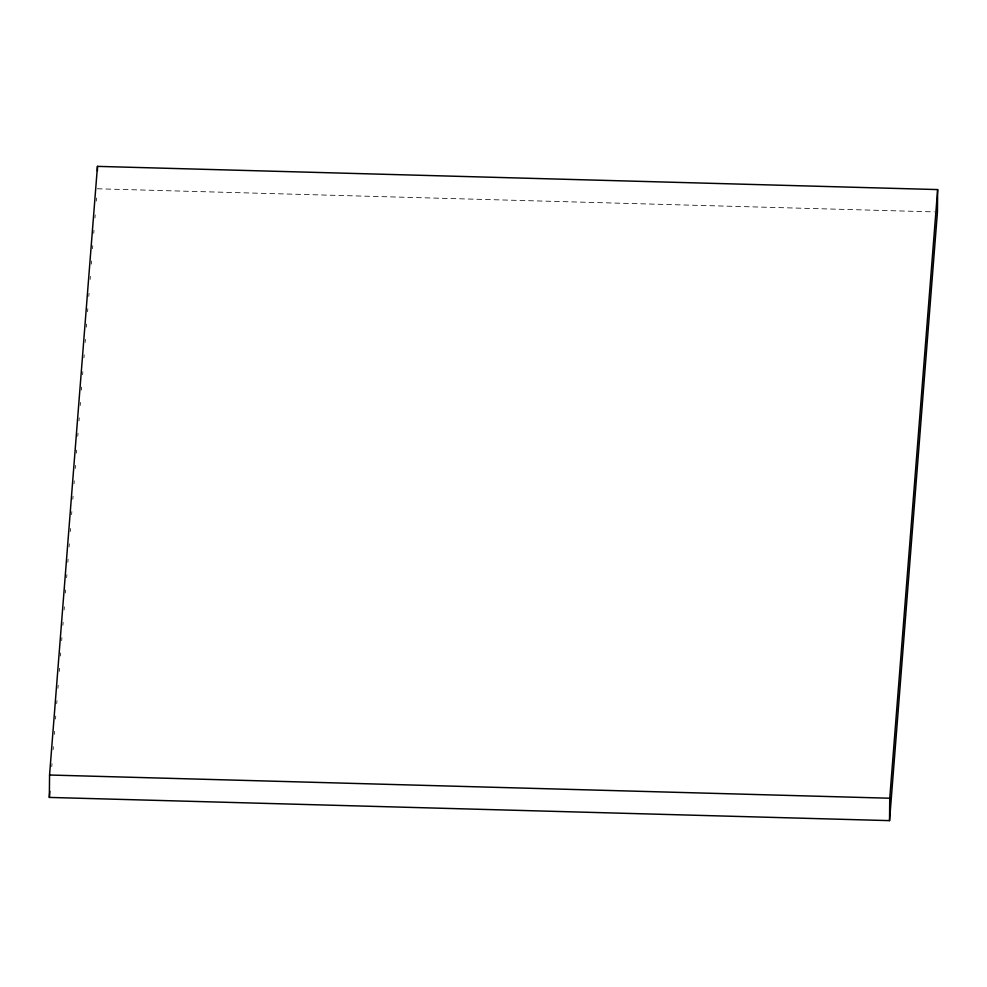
<?xml version="1.0" encoding="UTF-8"?>
<svg xmlns="http://www.w3.org/2000/svg" width="987" height="987" viewBox="0 0 987 987"><rect width="100%" height="100%" fill="white"/><g stroke="black" fill="none" stroke-linecap="round" stroke-linejoin="round"><path stroke-width="0.74" stroke-dasharray="4.93 3.7" d="M51.768 766.689L52.015 763.617M53.101 749.775L53.347 746.703M54.31 734.414L54.556 731.33M55.519 719.042L55.765 715.97M56.728 703.669L56.975 700.597M57.937 688.297L58.184 685.225M59.269 671.394L59.516 668.322M60.478 656.022L60.725 652.95M61.687 640.649L61.934 637.577M62.897 625.289L63.143 622.205M64.106 609.917L64.352 606.845M65.438 593.002L65.685 589.93M66.647 577.642L66.894 574.557M67.856 562.269L68.103 559.197M69.065 546.897L69.312 543.825M70.274 531.524L70.521 528.452M71.607 514.622L71.854 511.55M72.816 499.249L73.063 496.177M74.025 483.877L74.272 480.805M75.234 468.517L75.481 465.432M76.443 453.144L76.69 450.072M77.776 436.229L78.022 433.157M78.985 420.869L79.231 417.797M80.194 405.497L80.441 402.425M81.403 390.124L81.65 387.052M82.612 374.752L82.859 371.68M83.944 357.849L84.191 354.777M85.153 342.477L85.4 339.405M86.362 327.104L86.609 324.032M87.572 311.744L87.818 308.66M88.781 296.371L89.027 293.299M90.113 279.457L90.36 276.385M91.322 264.097L91.569 261.024M92.531 248.724L92.778 245.652M93.74 233.351L93.987 230.279M94.949 217.979L95.196 214.907M96.282 201.077L96.529 198.005M97.257 188.776L934.356 211.897"/><path stroke-width="1.48" d="M49.35 797.422L49.56 775.017L97.466 166.371L937.65 189.578L937.44 211.983L889.534 820.629L49.35 797.422L49.831 791.278M97.417 170.862L97.466 166.371M889.534 820.629L889.743 798.224L937.65 189.578M49.56 775.017L889.743 798.224"/></g></svg>
